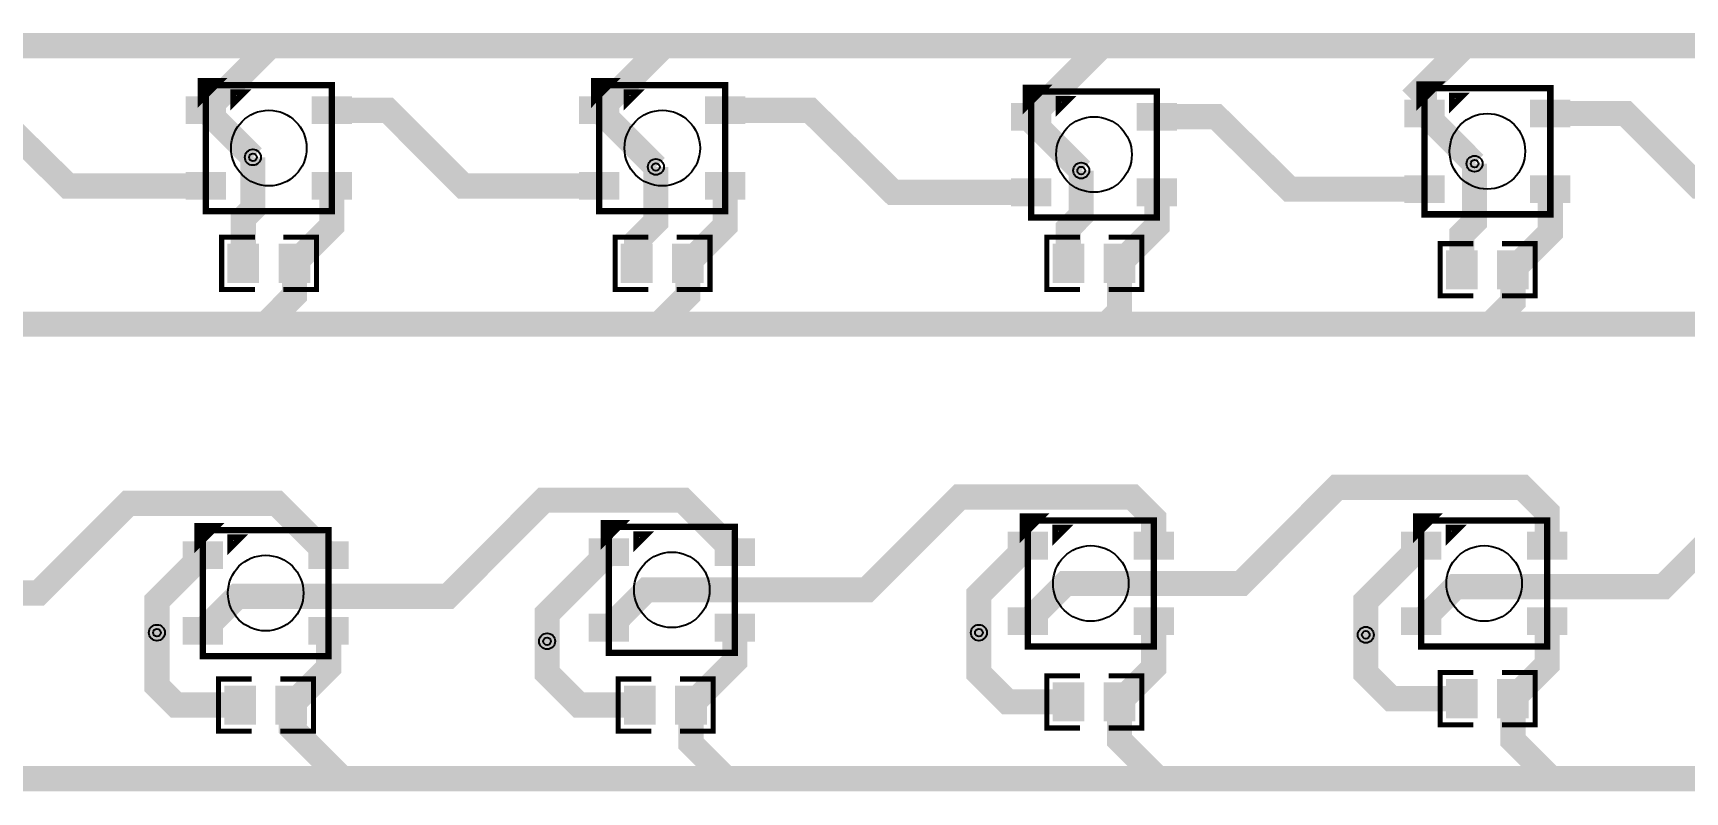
# Model space of a CAD drawing. Extents: x -5 to 8273, y -8273 to 5.
# Drawn here: x 4391 to 6974, y -3411 to -2225 of the extents above; entities that cross this region are included whole.
import ezdxf

# ---------------------------------------------------------------- set-up
doc = ezdxf.new("R2010")
doc.units = 9
for name, color, linetype, true_color in [('Hole', 7, 'Continuous', 0x222222), ('Multi-Layer', 7, 'Continuous', 0xc0c0c0), ('TopLayer', 7, 'Continuous', 0xff0000), ('TopPasteMaskLayer', 7, 'Continuous', 0x808080), ('TopSilkLayer', 7, 'Continuous', 0xffcc00), ('TopSolderMaskLayer', 7, 'Continuous', 0x800080)]:
    doc.layers.add(name, color=color, linetype=linetype, true_color=true_color)

msp = doc.modelspace()

# ---------------------------------------------------------------- hatches: boundary and pattern name
at = {"layer": 'TopLayer'}
for points in [[(4691.125, -2365.5999999999985), (4632.0250000000015, -2365.5999999999985), (4632.0250000000015, -2326.300000000003), (4691.125, -2326.300000000003)], [(4887.924999999996, -2365.5999999999985), (4828.925000000003, -2365.5999999999985), (4828.925000000003, -2326.300000000003), (4887.924999999996, -2326.300000000003)], [(5306.125, -2365.5999999999985), (5247.0250000000015, -2365.5999999999985), (5247.0250000000015, -2326.300000000003), (5306.125, -2326.300000000003)], [(5502.924999999996, -2365.5999999999985), (5443.925000000003, -2365.5999999999985), (5443.925000000003, -2326.300000000003), (5502.924999999996, -2326.300000000003)], [(5981.125, -2375.5999999999985), (5922.0250000000015, -2375.5999999999985), (5922.0250000000015, -2336.300000000003), (5981.125, -2336.300000000003)], [(6177.924999999996, -2375.5999999999985), (6118.925000000003, -2375.5999999999985), (6118.925000000003, -2336.300000000003), (6177.924999999996, -2336.300000000003)], [(6596.125, -2370.5999999999985), (6537.0250000000015, -2370.5999999999985), (6537.0250000000015, -2331.300000000003), (6596.125, -2331.300000000003)], [(6792.924999999996, -2370.5999999999985), (6733.925000000003, -2370.5999999999985), (6733.925000000003, -2331.300000000003), (6792.924999999996, -2331.300000000003)], [(4691.125, -2483.699999999997), (4632.0250000000015, -2483.699999999997), (4632.0250000000015, -2444.4000000000015), (4691.125, -2444.4000000000015)], [(4887.924999999996, -2483.699999999997), (4828.925000000003, -2483.699999999997), (4828.925000000003, -2444.4000000000015), (4887.924999999996, -2444.4000000000015)], [(5306.125, -2483.699999999997), (5247.0250000000015, -2483.699999999997), (5247.0250000000015, -2444.4000000000015), (5306.125, -2444.4000000000015)], [(5502.924999999996, -2483.699999999997), (5443.925000000003, -2483.699999999997), (5443.925000000003, -2444.4000000000015), (5502.924999999996, -2444.4000000000015)], [(6596.125, -2488.699999999997), (6537.0250000000015, -2488.699999999997), (6537.0250000000015, -2449.4000000000015), (6596.125, -2449.4000000000015)], [(6792.924999999996, -2488.699999999997), (6733.925000000003, -2488.699999999997), (6733.925000000003, -2449.4000000000015), (6792.924999999996, -2449.4000000000015)], [(5981.125, -2493.699999999997), (5922.0250000000015, -2493.699999999997), (5922.0250000000015, -2454.4000000000015), (5981.125, -2454.4000000000015)], [(6177.924999999996, -2493.699999999997), (6118.925000000003, -2493.699999999997), (6118.925000000003, -2454.4000000000015), (6177.924999999996, -2454.4000000000015)], [(4742.834999999992, -2613.542999999998), (4697.165000000008, -2613.542999999998), (4697.165000000008, -2556.457000000002), (4742.834999999992, -2556.457000000002)], [(4822.834999999992, -2613.542999999998), (4777.165000000008, -2613.542999999998), (4777.165000000008, -2556.457000000002), (4822.834999999992, -2556.457000000002)], [(5357.834999999992, -2613.542999999998), (5312.165000000008, -2613.542999999998), (5312.165000000008, -2556.457000000002), (5357.834999999992, -2556.457000000002)], [(5437.834999999992, -2613.542999999998), (5392.165000000008, -2613.542999999998), (5392.165000000008, -2556.457000000002), (5437.834999999992, -2556.457000000002)], [(6032.834999999992, -2613.542999999998), (5987.165000000008, -2613.542999999998), (5987.165000000008, -2556.457000000002), (6032.834999999992, -2556.457000000002)], [(6112.834999999992, -2613.542999999998), (6067.165000000008, -2613.542999999998), (6067.165000000008, -2556.457000000002), (6112.834999999992, -2556.457000000002)], [(6647.834999999992, -2623.542999999998), (6602.165000000008, -2623.542999999998), (6602.165000000008, -2566.457000000002), (6647.834999999992, -2566.457000000002)], [(6727.834999999992, -2623.542999999998), (6682.165000000008, -2623.542999999998), (6682.165000000008, -2566.457000000002), (6727.834999999992, -2566.457000000002)], [(4686.125, -3060.5999999999985), (4627.0250000000015, -3060.5999999999985), (4627.0250000000015, -3021.300000000003), (4686.125, -3021.300000000003)], [(4882.924999999996, -3060.5999999999985), (4823.925000000003, -3060.5999999999985), (4823.925000000003, -3021.300000000003), (4882.924999999996, -3021.300000000003)], [(5321.125, -3055.5999999999985), (5262.0250000000015, -3055.5999999999985), (5262.0250000000015, -3016.300000000003), (5321.125, -3016.300000000003)], [(5517.924999999996, -3055.5999999999985), (5458.925000000003, -3055.5999999999985), (5458.925000000003, -3016.300000000003), (5517.924999999996, -3016.300000000003)], [(5976.125, -3045.5999999999985), (5917.0250000000015, -3045.5999999999985), (5917.0250000000015, -3006.300000000003), (5976.125, -3006.300000000003)], [(6172.924999999996, -3045.5999999999985), (6113.925000000003, -3045.5999999999985), (6113.925000000003, -3006.300000000003), (6172.924999999996, -3006.300000000003)], [(6591.125, -3045.5999999999985), (6532.0250000000015, -3045.5999999999985), (6532.0250000000015, -3006.300000000003), (6591.125, -3006.300000000003)], [(6787.924999999996, -3045.5999999999985), (6728.925000000003, -3045.5999999999985), (6728.925000000003, -3006.300000000003), (6787.924999999996, -3006.300000000003)], [(5976.125, -3163.699999999997), (5917.0250000000015, -3163.699999999997), (5917.0250000000015, -3124.4000000000015), (5976.125, -3124.4000000000015)], [(6172.924999999996, -3163.699999999997), (6113.925000000003, -3163.699999999997), (6113.925000000003, -3124.4000000000015), (6172.924999999996, -3124.4000000000015)], [(6591.125, -3163.699999999997), (6532.0250000000015, -3163.699999999997), (6532.0250000000015, -3124.4000000000015), (6591.125, -3124.4000000000015)], [(6787.924999999996, -3163.699999999997), (6728.925000000003, -3163.699999999997), (6728.925000000003, -3124.4000000000015), (6787.924999999996, -3124.4000000000015)], [(4686.125, -3178.699999999997), (4627.0250000000015, -3178.699999999997), (4627.0250000000015, -3139.4000000000015), (4686.125, -3139.4000000000015)], [(4882.924999999996, -3178.699999999997), (4823.925000000003, -3178.699999999997), (4823.925000000003, -3139.4000000000015), (4882.924999999996, -3139.4000000000015)], [(5321.125, -3173.699999999997), (5262.0250000000015, -3173.699999999997), (5262.0250000000015, -3134.4000000000015), (5321.125, -3134.4000000000015)], [(5517.924999999996, -3173.699999999997), (5458.925000000003, -3173.699999999997), (5458.925000000003, -3134.4000000000015), (5517.924999999996, -3134.4000000000015)], [(4737.834999999992, -3303.542999999998), (4692.165000000008, -3303.542999999998), (4692.165000000008, -3246.457000000002), (4737.834999999992, -3246.457000000002)], [(4817.834999999992, -3303.542999999998), (4772.165000000008, -3303.542999999998), (4772.165000000008, -3246.457000000002), (4817.834999999992, -3246.457000000002)], [(5362.834999999992, -3303.542999999998), (5317.165000000008, -3303.542999999998), (5317.165000000008, -3246.457000000002), (5362.834999999992, -3246.457000000002)], [(5442.834999999992, -3303.542999999998), (5397.165000000008, -3303.542999999998), (5397.165000000008, -3246.457000000002), (5442.834999999992, -3246.457000000002)], [(6032.834999999992, -3298.542999999998), (5987.165000000008, -3298.542999999998), (5987.165000000008, -3241.457000000002), (6032.834999999992, -3241.457000000002)], [(6112.834999999992, -3298.542999999998), (6067.165000000008, -3298.542999999998), (6067.165000000008, -3241.457000000002), (6112.834999999992, -3241.457000000002)], [(6647.834999999992, -3293.542999999998), (6602.165000000008, -3293.542999999998), (6602.165000000008, -3236.457000000002), (6647.834999999992, -3236.457000000002)], [(6727.834999999992, -3293.542999999998), (6682.165000000008, -3293.542999999998), (6682.165000000008, -3236.457000000002), (6727.834999999992, -3236.457000000002)]]:
    msp.add_hatch(color=256, dxfattribs=at).paths.add_polyline_path(points)
at = {"layer": 'TopPasteMaskLayer'}
for points in [[(4691.125, -2365.5999999999985), (4632.0250000000015, -2365.5999999999985), (4632.0250000000015, -2326.300000000003), (4691.125, -2326.300000000003)], [(4887.924999999996, -2365.5999999999985), (4828.925000000003, -2365.5999999999985), (4828.925000000003, -2326.300000000003), (4887.924999999996, -2326.300000000003)], [(5306.125, -2365.5999999999985), (5247.0250000000015, -2365.5999999999985), (5247.0250000000015, -2326.300000000003), (5306.125, -2326.300000000003)], [(5502.924999999996, -2365.5999999999985), (5443.925000000003, -2365.5999999999985), (5443.925000000003, -2326.300000000003), (5502.924999999996, -2326.300000000003)], [(5981.125, -2375.5999999999985), (5922.0250000000015, -2375.5999999999985), (5922.0250000000015, -2336.300000000003), (5981.125, -2336.300000000003)], [(6177.924999999996, -2375.5999999999985), (6118.925000000003, -2375.5999999999985), (6118.925000000003, -2336.300000000003), (6177.924999999996, -2336.300000000003)], [(6596.125, -2370.5999999999985), (6537.0250000000015, -2370.5999999999985), (6537.0250000000015, -2331.300000000003), (6596.125, -2331.300000000003)], [(6792.924999999996, -2370.5999999999985), (6733.925000000003, -2370.5999999999985), (6733.925000000003, -2331.300000000003), (6792.924999999996, -2331.300000000003)], [(4691.125, -2483.699999999997), (4632.0250000000015, -2483.699999999997), (4632.0250000000015, -2444.4000000000015), (4691.125, -2444.4000000000015)], [(4887.924999999996, -2483.699999999997), (4828.925000000003, -2483.699999999997), (4828.925000000003, -2444.4000000000015), (4887.924999999996, -2444.4000000000015)], [(5306.125, -2483.699999999997), (5247.0250000000015, -2483.699999999997), (5247.0250000000015, -2444.4000000000015), (5306.125, -2444.4000000000015)], [(5502.924999999996, -2483.699999999997), (5443.925000000003, -2483.699999999997), (5443.925000000003, -2444.4000000000015), (5502.924999999996, -2444.4000000000015)], [(6596.125, -2488.699999999997), (6537.0250000000015, -2488.699999999997), (6537.0250000000015, -2449.4000000000015), (6596.125, -2449.4000000000015)], [(6792.924999999996, -2488.699999999997), (6733.925000000003, -2488.699999999997), (6733.925000000003, -2449.4000000000015), (6792.924999999996, -2449.4000000000015)], [(5981.125, -2493.699999999997), (5922.0250000000015, -2493.699999999997), (5922.0250000000015, -2454.4000000000015), (5981.125, -2454.4000000000015)], [(6177.924999999996, -2493.699999999997), (6118.925000000003, -2493.699999999997), (6118.925000000003, -2454.4000000000015), (6177.924999999996, -2454.4000000000015)], [(4742.834999999992, -2613.542999999998), (4697.165000000008, -2613.542999999998), (4697.165000000008, -2556.457000000002), (4742.834999999992, -2556.457000000002)], [(4822.834999999992, -2613.542999999998), (4777.165000000008, -2613.542999999998), (4777.165000000008, -2556.457000000002), (4822.834999999992, -2556.457000000002)], [(5357.834999999992, -2613.542999999998), (5312.165000000008, -2613.542999999998), (5312.165000000008, -2556.457000000002), (5357.834999999992, -2556.457000000002)], [(5437.834999999992, -2613.542999999998), (5392.165000000008, -2613.542999999998), (5392.165000000008, -2556.457000000002), (5437.834999999992, -2556.457000000002)], [(6032.834999999992, -2613.542999999998), (5987.165000000008, -2613.542999999998), (5987.165000000008, -2556.457000000002), (6032.834999999992, -2556.457000000002)], [(6112.834999999992, -2613.542999999998), (6067.165000000008, -2613.542999999998), (6067.165000000008, -2556.457000000002), (6112.834999999992, -2556.457000000002)], [(6647.834999999992, -2623.542999999998), (6602.165000000008, -2623.542999999998), (6602.165000000008, -2566.457000000002), (6647.834999999992, -2566.457000000002)], [(6727.834999999992, -2623.542999999998), (6682.165000000008, -2623.542999999998), (6682.165000000008, -2566.457000000002), (6727.834999999992, -2566.457000000002)], [(4686.125, -3060.5999999999985), (4627.0250000000015, -3060.5999999999985), (4627.0250000000015, -3021.300000000003), (4686.125, -3021.300000000003)], [(4882.924999999996, -3060.5999999999985), (4823.925000000003, -3060.5999999999985), (4823.925000000003, -3021.300000000003), (4882.924999999996, -3021.300000000003)], [(5321.125, -3055.5999999999985), (5262.0250000000015, -3055.5999999999985), (5262.0250000000015, -3016.300000000003), (5321.125, -3016.300000000003)], [(5517.924999999996, -3055.5999999999985), (5458.925000000003, -3055.5999999999985), (5458.925000000003, -3016.300000000003), (5517.924999999996, -3016.300000000003)], [(5976.125, -3045.5999999999985), (5917.0250000000015, -3045.5999999999985), (5917.0250000000015, -3006.300000000003), (5976.125, -3006.300000000003)], [(6172.924999999996, -3045.5999999999985), (6113.925000000003, -3045.5999999999985), (6113.925000000003, -3006.300000000003), (6172.924999999996, -3006.300000000003)], [(6591.125, -3045.5999999999985), (6532.0250000000015, -3045.5999999999985), (6532.0250000000015, -3006.300000000003), (6591.125, -3006.300000000003)], [(6787.924999999996, -3045.5999999999985), (6728.925000000003, -3045.5999999999985), (6728.925000000003, -3006.300000000003), (6787.924999999996, -3006.300000000003)], [(5976.125, -3163.699999999997), (5917.0250000000015, -3163.699999999997), (5917.0250000000015, -3124.4000000000015), (5976.125, -3124.4000000000015)], [(6172.924999999996, -3163.699999999997), (6113.925000000003, -3163.699999999997), (6113.925000000003, -3124.4000000000015), (6172.924999999996, -3124.4000000000015)], [(6591.125, -3163.699999999997), (6532.0250000000015, -3163.699999999997), (6532.0250000000015, -3124.4000000000015), (6591.125, -3124.4000000000015)], [(6787.924999999996, -3163.699999999997), (6728.925000000003, -3163.699999999997), (6728.925000000003, -3124.4000000000015), (6787.924999999996, -3124.4000000000015)], [(4686.125, -3178.699999999997), (4627.0250000000015, -3178.699999999997), (4627.0250000000015, -3139.4000000000015), (4686.125, -3139.4000000000015)], [(4882.924999999996, -3178.699999999997), (4823.925000000003, -3178.699999999997), (4823.925000000003, -3139.4000000000015), (4882.924999999996, -3139.4000000000015)], [(5321.125, -3173.699999999997), (5262.0250000000015, -3173.699999999997), (5262.0250000000015, -3134.4000000000015), (5321.125, -3134.4000000000015)], [(5517.924999999996, -3173.699999999997), (5458.925000000003, -3173.699999999997), (5458.925000000003, -3134.4000000000015), (5517.924999999996, -3134.4000000000015)], [(4737.834999999992, -3303.542999999998), (4692.165000000008, -3303.542999999998), (4692.165000000008, -3246.457000000002), (4737.834999999992, -3246.457000000002)], [(4817.834999999992, -3303.542999999998), (4772.165000000008, -3303.542999999998), (4772.165000000008, -3246.457000000002), (4817.834999999992, -3246.457000000002)], [(5362.834999999992, -3303.542999999998), (5317.165000000008, -3303.542999999998), (5317.165000000008, -3246.457000000002), (5362.834999999992, -3246.457000000002)], [(5442.834999999992, -3303.542999999998), (5397.165000000008, -3303.542999999998), (5397.165000000008, -3246.457000000002), (5442.834999999992, -3246.457000000002)], [(6032.834999999992, -3298.542999999998), (5987.165000000008, -3298.542999999998), (5987.165000000008, -3241.457000000002), (6032.834999999992, -3241.457000000002)], [(6112.834999999992, -3298.542999999998), (6067.165000000008, -3298.542999999998), (6067.165000000008, -3241.457000000002), (6112.834999999992, -3241.457000000002)], [(6647.834999999992, -3293.542999999998), (6602.165000000008, -3293.542999999998), (6602.165000000008, -3236.457000000002), (6647.834999999992, -3236.457000000002)], [(6727.834999999992, -3293.542999999998), (6682.165000000008, -3293.542999999998), (6682.165000000008, -3236.457000000002), (6727.834999999992, -3236.457000000002)]]:
    msp.add_hatch(color=256, dxfattribs=at).paths.add_polyline_path(points)
at = {"layer": 'TopSolderMaskLayer'}
for points in [[(4693.126185335706, -2367.5964439928866), (4630.023137329612, -2367.5964439928866), (4630.023137329612, -2324.303556007115), (4693.126185335706, -2324.303556007115)], [(4889.922798662257, -2367.5964439928866), (4826.926524003051, -2367.5964439928866), (4826.926524003051, -2324.303556007115), (4889.922798662257, -2324.303556007115)], [(5308.126185335706, -2367.5964439928866), (5245.023137329612, -2367.5964439928866), (5245.023137329612, -2324.303556007115), (5308.126185335706, -2324.303556007115)], [(5504.922798662257, -2367.5964439928866), (5441.926524003051, -2367.5964439928866), (5441.926524003051, -2324.303556007115), (5504.922798662257, -2324.303556007115)], [(5983.126185335706, -2377.5964439928866), (5920.023137329612, -2377.5964439928866), (5920.023137329612, -2334.303556007115), (5983.126185335706, -2334.303556007115)], [(6179.922798662257, -2377.5964439928866), (6116.926524003051, -2377.5964439928866), (6116.926524003051, -2334.303556007115), (6179.922798662257, -2334.303556007115)], [(6598.126185335706, -2372.5964439928866), (6535.023137329612, -2372.5964439928866), (6535.023137329612, -2329.303556007115), (6598.126185335706, -2329.303556007115)], [(6794.922798662257, -2372.5964439928866), (6731.926524003051, -2372.5964439928866), (6731.926524003051, -2329.303556007115), (6794.922798662257, -2329.303556007115)], [(4693.126185335706, -2485.696443992885), (4630.023137329612, -2485.696443992885), (4630.023137329612, -2442.4035560071134), (4693.126185335706, -2442.4035560071134)], [(4889.922798662257, -2485.696443992885), (4826.926524003051, -2485.696443992885), (4826.926524003051, -2442.4035560071134), (4889.922798662257, -2442.4035560071134)], [(5308.126185335706, -2485.696443992885), (5245.023137329612, -2485.696443992885), (5245.023137329612, -2442.4035560071134), (5308.126185335706, -2442.4035560071134)], [(5504.922798662257, -2485.696443992885), (5441.926524003051, -2485.696443992885), (5441.926524003051, -2442.4035560071134), (5504.922798662257, -2442.4035560071134)], [(5983.126185335706, -2495.696443992885), (5920.023137329612, -2495.696443992885), (5920.023137329612, -2452.4035560071134), (5983.126185335706, -2452.4035560071134)], [(6179.922798662257, -2495.696443992885), (6116.926524003051, -2495.696443992885), (6116.926524003051, -2452.4035560071134), (6179.922798662257, -2452.4035560071134)], [(6598.126185335706, -2490.696443992885), (6535.023137329612, -2490.696443992885), (6535.023137329612, -2447.4035560071134), (6598.126185335706, -2447.4035560071134)], [(6794.922798662257, -2490.696443992885), (6731.926524003051, -2490.696443992885), (6731.926524003051, -2447.4035560071134), (6794.922798662257, -2447.4035560071134)], [(4744.834999999992, -2615.5429649657526), (4695.165000000008, -2615.5429649657526), (4695.165000000008, -2554.4570350342474), (4744.834999999992, -2554.4570350342474)], [(4824.834999999992, -2615.5429649657526), (4775.165000000008, -2615.5429649657526), (4775.165000000008, -2554.4570350342474), (4824.834999999992, -2554.4570350342474)], [(5359.834999999992, -2615.5429649657526), (5310.165000000008, -2615.5429649657526), (5310.165000000008, -2554.4570350342474), (5359.834999999992, -2554.4570350342474)], [(5439.834999999992, -2615.5429649657526), (5390.165000000008, -2615.5429649657526), (5390.165000000008, -2554.4570350342474), (5439.834999999992, -2554.4570350342474)], [(6034.834999999992, -2615.5429649657526), (5985.165000000008, -2615.5429649657526), (5985.165000000008, -2554.4570350342474), (6034.834999999992, -2554.4570350342474)], [(6114.834999999992, -2615.5429649657526), (6065.165000000008, -2615.5429649657526), (6065.165000000008, -2554.4570350342474), (6114.834999999992, -2554.4570350342474)], [(6649.834999999992, -2625.5429649657526), (6600.165000000008, -2625.5429649657526), (6600.165000000008, -2564.4570350342474), (6649.834999999992, -2564.4570350342474)], [(6729.834999999992, -2625.5429649657526), (6680.165000000008, -2625.5429649657526), (6680.165000000008, -2564.4570350342474), (6729.834999999992, -2564.4570350342474)], [(4688.126185335706, -3062.5964439928866), (4625.023137329612, -3062.5964439928866), (4625.023137329612, -3019.303556007115), (4688.126185335706, -3019.303556007115)], [(4884.922798662257, -3062.5964439928866), (4821.926524003051, -3062.5964439928866), (4821.926524003051, -3019.303556007115), (4884.922798662257, -3019.303556007115)], [(5323.126185335706, -3057.5964439928866), (5260.023137329612, -3057.5964439928866), (5260.023137329612, -3014.303556007115), (5323.126185335706, -3014.303556007115)], [(5519.922798662257, -3057.5964439928866), (5456.926524003051, -3057.5964439928866), (5456.926524003051, -3014.303556007115), (5519.922798662257, -3014.303556007115)], [(5978.126185335706, -3047.5964439928866), (5915.023137329612, -3047.5964439928866), (5915.023137329612, -3004.303556007115), (5978.126185335706, -3004.303556007115)], [(6174.922798662257, -3047.5964439928866), (6111.926524003051, -3047.5964439928866), (6111.926524003051, -3004.303556007115), (6174.922798662257, -3004.303556007115)], [(6593.126185335706, -3047.5964439928866), (6530.023137329612, -3047.5964439928866), (6530.023137329612, -3004.303556007115), (6593.126185335706, -3004.303556007115)], [(6789.922798662257, -3047.5964439928866), (6726.926524003051, -3047.5964439928866), (6726.926524003051, -3004.303556007115), (6789.922798662257, -3004.303556007115)], [(5978.126185335706, -3165.696443992885), (5915.023137329612, -3165.696443992885), (5915.023137329612, -3122.4035560071134), (5978.126185335706, -3122.4035560071134)], [(6174.922798662257, -3165.696443992885), (6111.926524003051, -3165.696443992885), (6111.926524003051, -3122.4035560071134), (6174.922798662257, -3122.4035560071134)], [(6593.126185335706, -3165.696443992885), (6530.023137329612, -3165.696443992885), (6530.023137329612, -3122.4035560071134), (6593.126185335706, -3122.4035560071134)], [(6789.922798662257, -3165.696443992885), (6726.926524003051, -3165.696443992885), (6726.926524003051, -3122.4035560071134), (6789.922798662257, -3122.4035560071134)], [(4688.126185335706, -3180.696443992885), (4625.023137329612, -3180.696443992885), (4625.023137329612, -3137.4035560071134), (4688.126185335706, -3137.4035560071134)], [(4884.922798662257, -3180.696443992885), (4821.926524003051, -3180.696443992885), (4821.926524003051, -3137.4035560071134), (4884.922798662257, -3137.4035560071134)], [(5323.126185335706, -3175.696443992885), (5260.023137329612, -3175.696443992885), (5260.023137329612, -3132.4035560071134), (5323.126185335706, -3132.4035560071134)], [(5519.922798662257, -3175.696443992885), (5456.926524003051, -3175.696443992885), (5456.926524003051, -3132.4035560071134), (5519.922798662257, -3132.4035560071134)], [(4739.834999999992, -3305.5429649657526), (4690.165000000008, -3305.5429649657526), (4690.165000000008, -3244.4570350342474), (4739.834999999992, -3244.4570350342474)], [(4819.834999999992, -3305.5429649657526), (4770.165000000008, -3305.5429649657526), (4770.165000000008, -3244.4570350342474), (4819.834999999992, -3244.4570350342474)], [(5364.834999999992, -3305.5429649657526), (5315.165000000008, -3305.5429649657526), (5315.165000000008, -3244.4570350342474), (5364.834999999992, -3244.4570350342474)], [(5444.834999999992, -3305.5429649657526), (5395.165000000008, -3305.5429649657526), (5395.165000000008, -3244.4570350342474), (5444.834999999992, -3244.4570350342474)], [(6034.834999999992, -3300.5429649657526), (5985.165000000008, -3300.5429649657526), (5985.165000000008, -3239.4570350342474), (6034.834999999992, -3239.4570350342474)], [(6114.834999999992, -3300.5429649657526), (6065.165000000008, -3300.5429649657526), (6065.165000000008, -3239.4570350342474), (6114.834999999992, -3239.4570350342474)], [(6649.834999999992, -3295.5429649657526), (6600.165000000008, -3295.5429649657526), (6600.165000000008, -3234.4570350342474), (6649.834999999992, -3234.4570350342474)], [(6729.834999999992, -3295.5429649657526), (6680.165000000008, -3295.5429649657526), (6680.165000000008, -3234.4570350342474), (6729.834999999992, -3234.4570350342474)]]:
    msp.add_hatch(color=256, dxfattribs=at).paths.add_polyline_path(points)

# ---------------------------------------------------------------- linework, layer by layer
at = {"layer": 'Hole'}
for centre in [(4735, -2419.3800000000047), (6645, -2429.3800000000047), (5365, -2434.3800000000047), (6030, -2440), (4585, -3161.909999999996), (5195, -3175.25), (5870, -3161.909999999996), (6475, -3165.25)]:
    msp.add_circle(centre, 6, dxfattribs=at)
at = {"layer": 'Multi-Layer'}
for centre in [(4735, -2419.3800000000047), (5365, -2434.3800000000047), (6030, -2440), (6645, -2429.3800000000047), (4585, -3161.909999999996), (5870, -3161.909999999996), (5195, -3175.25), (6475, -3165.25)]:
    msp.add_circle(centre, 12.5, dxfattribs=at)
at = {"layer": 'TopLayer', "const_width": 39.37}
for points in [[(4762.524999999994, -2245), (4137.524999999994, -2245), (4036.5750000000044, -2345.949999999997)], [(5377.524999999994, -2245), (4762.524999999994, -2245), (4661.575000000004, -2345.949999999997)], [(6062.524999999994, -2245), (5377.524999999994, -2245), (5276.575000000004, -2345.949999999997)], [(6630, -2245), (6062.524999999994, -2245), (5951.575000000004, -2355.949999999997)], [(7245, -2245), (6630, -2245), (6560, -2315), (6566.575000000004, -2321.574999999997), (6566.575000000004, -2350.949999999997)], [(4233.4000000000015, -2345.9000000000015), (4326, -2345.9000000000015), (4446, -2464.0999999999985), (4661.5999999999985, -2464.0999999999985)], [(4735, -2419.375), (4735, -2419.375), (4661.575000000004, -2345.949999999997)], [(4858.424999999996, -2345.949999999997), (4945.950000000004, -2345.949999999997), (5064.049999999996, -2464.050000000003), (5276.575000000004, -2464.050000000003)], [(5365, -2434.375), (5365, -2434.375), (5276.575000000004, -2345.949999999997)], [(5473.4000000000015, -2345.9000000000015), (5606, -2345.9000000000015), (5736, -2474.0999999999985), (5951.5999999999985, -2474.0999999999985)], [(6030, -2440), (6030, -2440), (5951.575000000004, -2361.574999999997), (5951.575000000004, -2355.949999999997)], [(6148.4000000000015, -2355.9000000000015), (6241, -2355.9000000000015), (6356, -2469.0999999999985), (6566.5999999999985, -2469.0999999999985)], [(6645, -2429.375), (6645, -2429.375), (6566.575000000004, -2350.949999999997)], [(6763.424999999996, -2350.949999999997), (6880.950000000004, -2350.949999999997), (6994.049999999996, -2464.050000000003), (7196.575000000004, -2464.050000000003)], [(4720, -2585), (4720, -2515), (4735, -2500), (4735, -2419.375)], [(5335, -2585), (5335, -2550), (5365, -2520), (5365, -2434.375)], [(6010, -2585), (6010, -2530), (6030, -2510), (6030, -2440)], [(6625, -2595), (6625, -2540), (6645, -2520), (6645, -2429.375)], [(4800, -2585), (4858.424999999996, -2526.574999999997), (4858.424999999996, -2464.050000000003)], [(5415, -2585), (5473.424999999996, -2526.574999999997), (5473.424999999996, -2464.050000000003)], [(6705, -2595), (6763.424999999996, -2536.574999999997), (6763.424999999996, -2469.050000000003)], [(6090, -2585), (6148.424999999996, -2526.574999999997), (6148.424999999996, -2474.050000000003)], [(4130, -2680), (4755, -2680), (4800, -2635), (4800, -2585)], [(4755, -2680), (5370, -2680), (5415, -2635), (5415, -2585)], [(5370, -2680), (6070, -2680), (6090, -2660), (6090, -2585)], [(6070, -2680), (6670, -2680), (6705, -2645), (6705, -2595)], [(6670, -2680), (7300, -2680), (7335, -2645), (7335, -2595)], [(6758.424999999996, -3025.949999999997), (6758.424999999996, -2973.425000000003), (6720, -2935), (6430, -2935), (6280, -3085), (6005.625, -3085), (5946.575000000004, -3144.050000000003)], [(4853.424999999996, -3040.949999999997), (4772.475000000006, -2960), (4540, -2960), (4400, -3100), (4095.625, -3100), (4036.5750000000044, -3159.050000000003)], [(5488.424999999996, -3035.949999999997), (5407.475000000006, -2955), (5190, -2955), (5040, -3105), (4710.625, -3105), (4656.575000000004, -3159.050000000003)], [(6143.424999999996, -3025.949999999997), (6143.424999999996, -2983.425000000003), (6110, -2950), (5840, -2950), (5695, -3095), (5350.625, -3095), (5291.575000000004, -3154.050000000003)], [(7398.424999999996, -3020.949999999997), (7317.475000000006, -2940), (7090, -2940), (6940, -3090), (6615.625, -3090), (6561.575000000004, -3144.050000000003)], [(4585, -3161.9140000000043), (4585, -3112.5250000000015), (4656.575000000004, -3040.949999999997)], [(5195, -3175.2479999999996), (5195, -3132.5250000000015), (5291.575000000004, -3035.949999999997)], [(5870, -3161.9140000000043), (5870, -3102.5250000000015), (5946.575000000004, -3025.949999999997)], [(6475, -3165.2479999999996), (6475, -3112.5250000000015), (6561.575000000004, -3025.949999999997)], [(6090, -3270), (6143.424999999996, -3216.574999999997), (6143.424999999996, -3144.050000000003)], [(6705, -3265), (6758.424999999996, -3211.574999999997), (6758.424999999996, -3144.050000000003)], [(4715, -3275), (4615, -3275), (4585, -3245), (4585, -3161.9140000000043)], [(4795, -3275), (4853.424999999996, -3216.574999999997), (4853.424999999996, -3159.050000000003)], [(5420, -3275), (5488.424999999996, -3206.574999999997), (5488.424999999996, -3154.050000000003)], [(6010, -3270), (5915, -3270), (5870, -3225), (5870, -3161.9140000000043)], [(6625, -3265), (6515, -3265), (6475, -3225), (6475, -3165.2479999999996)], [(5340, -3275), (5245, -3275), (5195, -3225), (5195, -3175.2479999999996)], [(4875, -3390), (4225, -3390), (4170, -3335), (4170, -3270)], [(6765, -3390), (6150, -3390), (6090, -3330), (6090, -3270)], [(7320, -3270), (7320, -3345), (7275, -3390), (6765, -3390), (6705, -3330), (6705, -3265)], [(5475, -3390), (4875, -3390), (4795, -3310), (4795, -3275)], [(6150, -3390), (5475, -3390), (5420, -3335), (5420, -3275)]]:
    msp.add_lwpolyline(points, dxfattribs=at)
at = {"layer": 'TopSilkLayer', "const_width": 10}
for points in [[(4653.731, -2330.1920000000027), (4653.731, -2300.6640000000043), (4683.257999999994, -2300.6640000000043), (4653.731, -2330.1920000000027)], [(5268.731, -2330.1920000000027), (5268.731, -2300.6640000000043), (5298.257999999994, -2300.6640000000043), (5268.731, -2330.1920000000027)], [(4858.445, -2503.4199999999983), (4661.595000000001, -2503.4199999999983), (4661.595000000001, -2306.5699999999997), (4858.445, -2306.5699999999997), (4858.445, -2503.4199999999983)], [(4704.912000000004, -2334.1299999999974), (4704.912000000004, -2318.3800000000047), (4720.659999999996, -2318.3849999999948), (4704.912000000004, -2334.1299999999974)], [(5473.445, -2503.4199999999983), (5276.595000000001, -2503.4199999999983), (5276.595000000001, -2306.5699999999997), (5473.445, -2306.5699999999997), (5473.445, -2503.4199999999983)], [(5319.912000000004, -2334.1299999999974), (5319.912000000004, -2318.3800000000047), (5335.659999999996, -2318.3849999999948), (5319.912000000004, -2334.1299999999974)], [(5943.731, -2340.1920000000027), (5943.731, -2310.6640000000043), (5973.257999999994, -2310.6640000000043), (5943.731, -2340.1920000000027)], [(6148.445, -2513.4199999999983), (5951.595000000001, -2513.4199999999983), (5951.595000000001, -2316.5699999999997), (6148.445, -2316.5699999999997), (6148.445, -2513.4199999999983)], [(5994.912000000004, -2344.1299999999974), (5994.912000000004, -2328.3800000000047), (6010.659999999996, -2328.3849999999948), (5994.912000000004, -2344.1299999999974)], [(6558.731, -2335.1920000000027), (6558.731, -2305.6640000000043), (6588.257999999994, -2305.6640000000043), (6558.731, -2335.1920000000027)], [(6763.445, -2508.4199999999983), (6566.595000000001, -2508.4199999999983), (6566.595000000001, -2311.5699999999997), (6763.445, -2311.5699999999997), (6763.445, -2508.4199999999983)], [(6609.912000000004, -2339.1299999999974), (6609.912000000004, -2323.3800000000047), (6625.659999999996, -2323.3849999999948), (6609.912000000004, -2339.1299999999974)], [(4648.731, -3025.1920000000027), (4648.731, -2995.6640000000043), (4678.257999999994, -2995.6640000000043), (4648.731, -3025.1920000000027)], [(5283.731, -3020.1920000000027), (5283.731, -2990.6640000000043), (5313.257999999994, -2990.6640000000043), (5283.731, -3020.1920000000027)], [(5488.445, -3193.4199999999983), (5291.595000000001, -3193.4199999999983), (5291.595000000001, -2996.5699999999997), (5488.445, -2996.5699999999997), (5488.445, -3193.4199999999983)], [(5938.731, -3010.1920000000027), (5938.731, -2980.6640000000043), (5968.257999999994, -2980.6640000000043), (5938.731, -3010.1920000000027)], [(6143.445, -3183.4199999999983), (5946.595000000001, -3183.4199999999983), (5946.595000000001, -2986.5699999999997), (6143.445, -2986.5699999999997), (6143.445, -3183.4199999999983)], [(5989.912000000004, -3014.1299999999974), (5989.912000000004, -2998.3800000000047), (6005.659999999996, -2998.3849999999948), (5989.912000000004, -3014.1299999999974)], [(6553.731, -3010.1920000000027), (6553.731, -2980.6640000000043), (6583.257999999994, -2980.6640000000043), (6553.731, -3010.1920000000027)], [(6758.445, -3183.4199999999983), (6561.595000000001, -3183.4199999999983), (6561.595000000001, -2986.5699999999997), (6758.445, -2986.5699999999997), (6758.445, -3183.4199999999983)], [(6604.912000000004, -3014.1299999999974), (6604.912000000004, -2998.3800000000047), (6620.659999999996, -2998.3849999999948), (6604.912000000004, -3014.1299999999974)], [(4853.445, -3198.4199999999983), (4656.595000000001, -3198.4199999999983), (4656.595000000001, -3001.5699999999997), (4853.445, -3001.5699999999997), (4853.445, -3198.4199999999983)], [(4699.912000000004, -3029.1299999999974), (4699.912000000004, -3013.3800000000047), (4715.659999999996, -3013.3849999999948), (4699.912000000004, -3029.1299999999974)], [(5334.912000000004, -3024.1299999999974), (5334.912000000004, -3008.3800000000047), (5350.659999999996, -3008.3849999999948), (5334.912000000004, -3024.1299999999974)]]:
    msp.add_lwpolyline(points, close=True, dxfattribs=at)
at = {"layer": 'TopSilkLayer', "const_width": 7.87}
for points in [[(4738.159999999996, -2544.260000000002), (4686.189999999995, -2544.260000000002), (4686.189999999995, -2625.760000000002), (4738.159999999996, -2625.760000000002)], [(4782.730000000003, -2544.260000000002), (4834.700000000004, -2544.260000000002), (4834.700000000004, -2625.760000000002), (4782.730000000003, -2625.760000000002)], [(5353.159999999996, -2544.260000000002), (5301.189999999995, -2544.260000000002), (5301.189999999995, -2625.760000000002), (5353.159999999996, -2625.760000000002)], [(5397.730000000003, -2544.260000000002), (5449.700000000004, -2544.260000000002), (5449.700000000004, -2625.760000000002), (5397.730000000003, -2625.760000000002)], [(6028.159999999996, -2544.260000000002), (5976.189999999995, -2544.260000000002), (5976.189999999995, -2625.760000000002), (6028.159999999996, -2625.760000000002)], [(6072.730000000003, -2544.260000000002), (6124.700000000004, -2544.260000000002), (6124.700000000004, -2625.760000000002), (6072.730000000003, -2625.760000000002)], [(6643.159999999996, -2554.260000000002), (6591.189999999995, -2554.260000000002), (6591.189999999995, -2635.760000000002), (6643.159999999996, -2635.760000000002)], [(6687.730000000003, -2554.260000000002), (6739.700000000004, -2554.260000000002), (6739.700000000004, -2635.760000000002), (6687.730000000003, -2635.760000000002)], [(6028.159999999996, -3229.260000000002), (5976.189999999995, -3229.260000000002), (5976.189999999995, -3310.760000000002), (6028.159999999996, -3310.760000000002)], [(6072.730000000003, -3229.260000000002), (6124.700000000004, -3229.260000000002), (6124.700000000004, -3310.760000000002), (6072.730000000003, -3310.760000000002)], [(6643.159999999996, -3224.260000000002), (6591.189999999995, -3224.260000000002), (6591.189999999995, -3305.760000000002), (6643.159999999996, -3305.760000000002)], [(6687.730000000003, -3224.260000000002), (6739.700000000004, -3224.260000000002), (6739.700000000004, -3305.760000000002), (6687.730000000003, -3305.760000000002)], [(4733.159999999996, -3234.260000000002), (4681.189999999995, -3234.260000000002), (4681.189999999995, -3315.760000000002), (4733.159999999996, -3315.760000000002)], [(4777.730000000003, -3234.260000000002), (4829.700000000004, -3234.260000000002), (4829.700000000004, -3315.760000000002), (4777.730000000003, -3315.760000000002)], [(5358.159999999996, -3234.260000000002), (5306.189999999995, -3234.260000000002), (5306.189999999995, -3315.760000000002), (5358.159999999996, -3315.760000000002)], [(5402.730000000003, -3234.260000000002), (5454.700000000004, -3234.260000000002), (5454.700000000004, -3315.760000000002), (5402.730000000003, -3315.760000000002)]]:
    msp.add_lwpolyline(points, dxfattribs=at)
at = {"layer": 'TopSilkLayer'}
for centre in [(4760.029999999999, -2405), (5375.029999999999, -2405), (6050.029999999999, -2415), (6665.029999999999, -2410), (4755.029999999999, -3100), (5390.029999999999, -3095), (6045.029999999999, -3085), (6660.029999999999, -3085)]:
    msp.add_circle(centre, 59.059999999999995, dxfattribs=at)

doc.saveas('drawing.dxf')
